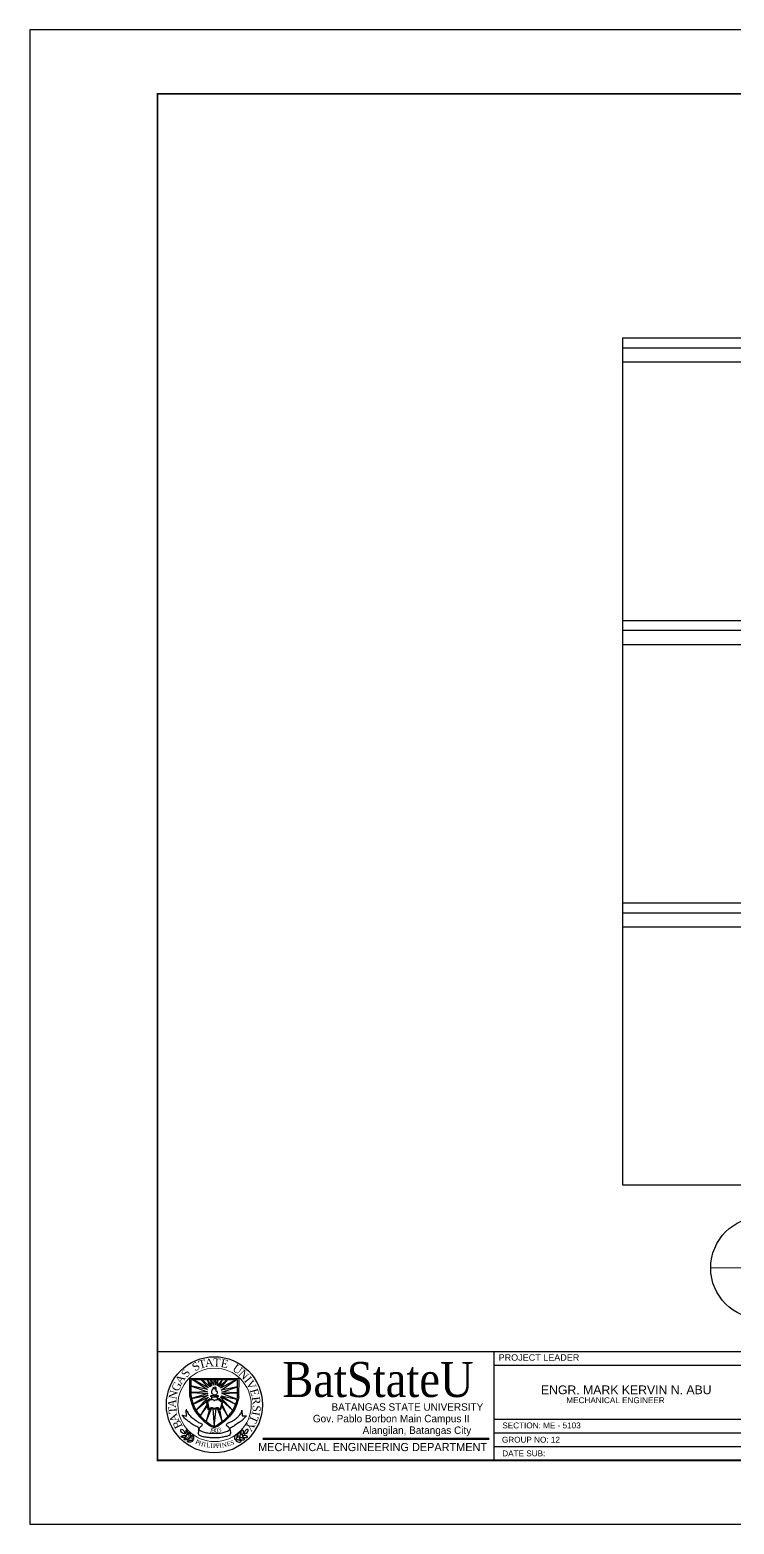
# Model space of a CAD drawing. Header units: millimetres. Extents: x 5 to 430, y 3 to 339.
# Drawn here: x 331.2 to 364.3, y 159.9 to 230.3 of the extents above; entities that cross this region are included whole.
import ezdxf
from ezdxf.enums import TextEntityAlignment as Align

# ---------------------------------------------------------------- set-up
doc = ezdxf.new("R2010")
doc.units = ezdxf.units.MM
doc.header["$MEASUREMENT"] = 0
doc.linetypes.add('ACAD_ISO05W100', pattern=[33, 24, -3, 0, -3, 0, -3])
for name, color, linetype in [('.1', 1, 'Continuous'), ('ahu line', 150, 'Continuous'), ('template', 7, 'Continuous')]:
    doc.layers.add(name, color=color, linetype=linetype)
doc.styles.add('arial', font='arial.ttf')
doc.styles.add('CGOTHIC', font='GOTHIC.TTF')
doc.styles.add('GARAMOND', font='GARA.TTF')
doc.styles.get("Standard").update_dxf_attribs({"font": 'arial.ttf'})

msp = doc.modelspace()

# ---------------------------------------------------------------- linework, layer by layer
at = {"layer": '.1', "color": 0}
msp.add_line((430.437, 230.334), (331.161, 230.334), dxfattribs=at)
at = {"color": 0, "linetype": 'ByBlock', "lineweight": 9}
msp.add_line((368.447, 172.01), (363.239, 172.01), dxfattribs=at)
msp.add_circle((365.637, 172.01), 2.398)
at = {"layer": 'ahu line', "color": 252}
for p, q in [((359.093, 175.903), (359.093, 215.82)), ((359.093, 215.354), (397.463, 215.354)), ((359.093, 214.689), (397.463, 214.689)), ((359.093, 202.049), (397.463, 202.049)), ((359.093, 201.383), (397.463, 201.383)), ((359.093, 188.743), (405.446, 188.743)), ((359.093, 188.078), (405.446, 188.078)), ((405.446, 175.903), (359.093, 175.903))]:
    msp.add_line(p, q, dxfattribs=at)
at = {"layer": 'ahu line', "color": 252, "linetype": 'ACAD_ISO05W100'}
for p, q in [((359.093, 215.82), (397.463, 215.82)), ((359.093, 202.514), (397.463, 202.514)), ((359.093, 189.209), (405.446, 189.209))]:
    msp.add_line(p, q, dxfattribs=at)
at = {"layer": 'template'}
for p, q in [((331.161, 230.334), (331.161, 159.938)), ((337.178, 168.067), (427.429, 168.067)), ((353.024, 168.068), (353.024, 162.946)), ((353.024, 168.067), (353.024, 162.946)), ((353.024, 167.427), (409.595, 167.427)), ((338.704, 166.811), (341.016, 166.806)), ((338.704, 165.944), (338.704, 166.811)), ((339.529, 166.275), (338.731, 166.448)), ((338.731, 166.448), (339.529, 166.172)), ((338.753, 166.748), (340.951, 166.748)), ((338.753, 165.979), (338.753, 166.748)), ((339.529, 166.172), (338.78, 166.139)), ((338.78, 166.139), (339.551, 166.085)), ((339.583, 166.351), (338.845, 166.748)), ((338.845, 166.748), (339.529, 166.275)), ((339.285, 166.748), (339.252, 166.714)), ((339.252, 166.714), (339.583, 166.351)), ((339.643, 166.405), (339.285, 166.748)), ((339.534, 166.748), (339.507, 166.748)), ((339.507, 166.748), (339.643, 166.405)), ((339.724, 166.443), (339.534, 166.748)), ((339.724, 166.748), (339.667, 166.73)), ((339.667, 166.73), (339.724, 166.443)), ((339.806, 166.486), (339.724, 166.748)), ((339.827, 166.748), (339.806, 166.486)), ((339.903, 166.748), (339.827, 166.748)), ((340.001, 166.748), (339.903, 166.492)), ((339.903, 166.492), (339.903, 166.748)), ((340.24, 166.748), (340.001, 166.454)), ((340.001, 166.454), (340.039, 166.748)), ((340.039, 166.748), (340.001, 166.748)), ((340.489, 166.748), (340.082, 166.399)), ((340.082, 166.399), (340.24, 166.748)), ((340.902, 166.748), (340.142, 166.345)), ((340.142, 166.345), (340.489, 166.748)), ((340.18, 166.242), (340.902, 166.748)), ((340.951, 166.41), (340.18, 166.242)), ((340.202, 166.161), (340.951, 166.41)), ((340.951, 166.128), (340.202, 166.161)), ((340.951, 165.972), (340.951, 166.748)), ((341, 165.944), (341.016, 166.806)), ((339.551, 166.085), (338.779, 165.85)), ((338.779, 165.85), (339.556, 166.02)), ((339.556, 166.02), (338.854, 165.589)), ((338.854, 165.589), (339.583, 165.922)), ((339.583, 165.922), (338.987, 165.313)), ((338.987, 165.313), (339.637, 165.857)), ((339.502, 165.553), (339.19, 165.038)), ((339.19, 165.038), (339.513, 165.472)), ((339.468, 165.715), (339.545, 165.36)), ((339.528, 165.708), (339.586, 165.377)), ((339.714, 165.93), (339.714, 165.829)), ((339.993, 165.918), (339.993, 165.817)), ((340.71, 165.301), (340.077, 165.873)), ((340.203, 165.679), (340.122, 165.371)), ((340.848, 165.583), (340.142, 165.922)), ((340.142, 165.922), (340.71, 165.301)), ((340.154, 165.354), (340.249, 165.718)), ((340.18, 165.987), (340.848, 165.583)), ((340.18, 165.987), (340.917, 165.819)), ((340.185, 165.505), (340.489, 165.011)), ((340.213, 166.085), (340.951, 166.128)), ((340.917, 165.819), (340.213, 166.085)), ((340.489, 165.011), (340.218, 165.575)), ((338.357, 165.065), (338.541, 165.027)), ((338.541, 165.027), (338.53, 165.303)), ((339.472, 164.774), (339.719, 165.391)), ((339.627, 165.337), (339.472, 164.774)), ((339.784, 165.374), (339.852, 164.537)), ((339.852, 164.537), (339.936, 165.38)), ((340.006, 165.374), (340.225, 164.769)), ((340.225, 164.769), (340.104, 165.342)), ((341.149, 165.305), (341.16, 165.035)), ((341.16, 165.035), (341.341, 165.041)), ((353.024, 164.877), (376.724, 164.877)), ((353.024, 164.233), (388.5, 164.233)), ((353.024, 163.59), (363.358, 163.59)), ((353.024, 163.59), (376.724, 163.59)), ((331.161, 159.938), (430.437, 159.938))]:
    msp.add_line(p, q, dxfattribs=at)
at = {"layer": 'template', "linetype": 'Continuous', "lineweight": 50}
msp.add_line((342.142, 163.955), (352.803, 163.955), dxfattribs=at)
at = {"layer": 'template', "linetype": 'Continuous', "const_width": 0.0853}
msp.add_lwpolyline([(337.178, 162.946), (427.429, 162.946), (427.429, 227.325), (337.178, 227.325)], close=True, dxfattribs=at)
at = {"layer": 'template'}
msp.add_circle((339.856, 165.561), 2.263, dxfattribs=at)
at = {"layer": 'template', "lineweight": 20}
for centre, radius in [((339.856, 165.561), 2.263), ((339.864, 165.554), 1.728)]:
    msp.add_circle(centre, radius, dxfattribs=at)
at = {"layer": 'template', "start_tangent": (-1, 0)}
msp.add_spline([(339.845, 166.019), (339.777, 166.056), (339.741, 166.113), (339.741, 166.175), (339.741, 166.223), (339.755, 166.249), (339.77, 166.297), (339.791, 166.292), (339.798, 166.34), (339.813, 166.376), (339.832, 166.349), (339.869, 166.316), (339.898, 166.316), (339.896, 166.354), (339.883, 166.389), (339.885, 166.401), (339.92, 166.371), (339.92, 166.343), (339.926, 166.317), (339.926, 166.288), (339.915, 166.244), (339.941, 166.203), (339.974, 166.204), (339.994, 166.151), (339.988, 166.108), (339.957, 166.049), (339.927, 166.024), (339.89, 166.017), (339.844, 166.017), (339.846, 166.017)], degree=3, dxfattribs=at)
at = {"layer": 'template'}
for points in [[(338.704, 165.944), (338.774, 165.644), (338.921, 165.307), (339.122, 165.025), (339.523, 164.662), (339.795, 164.505), (339.849, 164.489)], [(338.753, 165.979), (338.823, 165.678), (338.97, 165.342), (339.171, 165.06), (339.572, 164.697), (339.844, 164.539), (339.898, 164.523)], [(339.468, 165.715), (339.467, 165.754), (339.524, 165.762), (339.586, 165.786), (339.661, 165.823), (339.714, 165.829), (339.714, 165.852)], [(339.586, 165.377), (339.641, 165.377), (339.649, 165.4), (339.687, 165.421), (339.751, 165.435), (339.812, 165.406), (339.85, 165.4), (339.899, 165.403), (339.937, 165.421), (339.992, 165.426), (340.026, 165.424), (340.058, 165.4), (340.076, 165.386), (340.122, 165.371)], [(340.951, 165.979), (340.88, 165.678), (340.734, 165.342), (340.533, 165.06), (340.132, 164.697), (339.86, 164.539), (339.806, 164.523)], [(341, 165.944), (340.929, 165.644), (340.783, 165.307), (340.582, 165.025), (340.181, 164.662), (339.909, 164.505), (339.855, 164.489)], [(340.248, 165.713), (340.235, 165.757), (340.174, 165.742), (340.14, 165.76), (340.114, 165.791), (340.076, 165.815), (340.044, 165.838), (339.993, 165.838)], [(339.545, 165.36), (339.594, 165.324), (339.647, 165.337), (339.681, 165.374), (339.719, 165.391), (339.771, 165.391), (339.812, 165.382), (339.852, 165.362), (339.919, 165.376), (339.96, 165.388), (340.006, 165.374), (340.104, 165.342), (340.154, 165.354)], [(338.439, 164.197), (338.33, 164.236), (338.279, 164.313), (338.273, 164.39), (338.283, 164.403), (338.349, 164.396), (338.416, 164.336), (338.442, 164.278), (338.45, 164.223), (338.45, 164.195), (338.444, 164.195), (338.429, 164.21), (338.427, 164.21)], [(338.544, 164.085), (338.483, 164.039), (338.395, 164.02), (338.341, 164.022), (338.297, 164.049), (338.295, 164.066), (338.338, 164.093), (338.38, 164.109), (338.431, 164.117), (338.451, 164.123), (338.49, 164.112), (338.541, 164.084), (338.543, 164.078)], [(338.572, 164.122), (338.599, 164.194), (338.592, 164.283), (338.575, 164.335), (338.537, 164.37), (338.52, 164.366), (338.506, 164.318), (338.503, 164.273), (338.51, 164.222), (338.51, 164.201), (338.53, 164.166), (338.572, 164.125), (338.579, 164.125)], [(338.71, 164.003), (338.737, 164.075), (338.731, 164.165), (338.713, 164.217), (338.675, 164.251), (338.658, 164.247), (338.644, 164.199), (338.641, 164.155), (338.648, 164.103), (338.648, 164.082), (338.669, 164.048), (338.71, 164.007), (338.717, 164.007)], [(338.861, 163.896), (338.889, 163.968), (338.882, 164.058), (338.864, 164.109), (338.827, 164.144), (338.809, 164.14), (338.796, 164.092), (338.792, 164.047), (338.799, 163.996), (338.799, 163.975), (338.82, 163.941), (338.861, 163.899), (338.868, 163.899)], [(340.839, 163.913), (340.814, 163.986), (340.825, 164.075), (340.844, 164.126), (340.884, 164.159), (340.901, 164.154), (340.912, 164.106), (340.914, 164.061), (340.905, 164.01), (340.904, 163.989), (340.882, 163.956), (340.839, 163.916), (340.832, 163.916)], [(340.994, 164.013), (340.97, 164.087), (340.981, 164.176), (341, 164.227), (341.039, 164.259), (341.056, 164.255), (341.068, 164.207), (341.07, 164.162), (341.061, 164.11), (341.06, 164.09), (341.038, 164.056), (340.995, 164.017), (340.988, 164.017)], [(341.137, 164.126), (341.113, 164.199), (341.124, 164.289), (341.143, 164.339), (341.182, 164.372), (341.199, 164.368), (341.211, 164.319), (341.213, 164.274), (341.204, 164.223), (341.203, 164.203), (341.181, 164.169), (341.138, 164.129), (341.131, 164.13)], [(341.163, 164.089), (341.223, 164.039), (341.31, 164.017), (341.364, 164.017), (341.409, 164.042), (341.411, 164.059), (341.37, 164.088), (341.329, 164.105), (341.278, 164.115), (341.258, 164.122), (341.219, 164.113), (341.166, 164.087), (341.164, 164.081)], [(341.273, 164.195), (341.384, 164.23), (341.438, 164.305), (341.447, 164.381), (341.438, 164.395), (341.371, 164.391), (341.302, 164.334), (341.274, 164.276), (341.263, 164.222), (341.262, 164.194), (341.269, 164.194), (341.284, 164.208), (341.285, 164.208)], [(338.683, 163.967), (338.621, 163.92), (338.533, 163.902), (338.479, 163.904), (338.435, 163.93), (338.434, 163.948), (338.476, 163.975), (338.518, 163.99), (338.569, 163.998), (338.589, 164.004), (338.628, 163.994), (338.679, 163.966), (338.681, 163.959)], [(338.834, 163.86), (338.772, 163.813), (338.684, 163.794), (338.63, 163.796), (338.586, 163.823), (338.585, 163.841), (338.627, 163.867), (338.669, 163.883), (338.721, 163.891), (338.74, 163.897), (338.779, 163.887), (338.83, 163.859), (338.832, 163.852)], [(340.865, 163.875), (340.924, 163.826), (341.011, 163.804), (341.066, 163.803), (341.11, 163.828), (341.113, 163.846), (341.071, 163.874), (341.03, 163.892), (340.979, 163.902), (340.959, 163.908), (340.92, 163.9), (340.868, 163.874), (340.866, 163.867)], [(341.02, 163.976), (341.08, 163.927), (341.167, 163.904), (341.221, 163.904), (341.266, 163.929), (341.268, 163.946), (341.227, 163.975), (341.186, 163.993), (341.135, 164.003), (341.115, 164.009), (341.076, 164.001), (341.023, 163.975), (341.021, 163.968)]]:
    msp.add_spline(points, degree=3, dxfattribs=at)
for points, end_tangent in [([(339.528, 165.708), (339.603, 165.748), (339.655, 165.795), (339.707, 165.809), (339.76, 165.815), (339.812, 165.795), (339.832, 165.768), (339.852, 165.754), (339.881, 165.78), (339.948, 165.795), (340.012, 165.806), (340.082, 165.774), (340.128, 165.728), (340.186, 165.708), (340.203, 165.716), (340.203, 165.679)], (0, -1)), ([(339.7, 165.999), (339.788, 165.995), (339.879, 165.991), (339.94, 165.992), (339.994, 165.998), (340.024, 165.996), (340.026, 165.967), (340.026, 165.943), (340.015, 165.921), (339.989, 165.918), (339.939, 165.913), (339.851, 165.913), (339.747, 165.911), (339.72, 165.926), (339.69, 165.945), (339.699, 166.001), (339.699, 166.007)], (-1, 0))]:
    msp.add_spline(points, degree=3, dxfattribs=dict(at, end_tangent=end_tangent))
for points, knots in [([(341.341, 165.041), (341.345, 165.041), (341.369, 165.036), (341.231, 164.907), (341.147, 164.796), (340.975, 164.701), (340.816, 164.594), (340.699, 164.5), (340.574, 164.459), (340.6, 164.329), (340.631, 164.225), (340.557, 164.097), (340.405, 164.069), (340.208, 164.017), (339.965, 163.999), (339.727, 163.993), (339.516, 164.025), (339.33, 164.045), (339.195, 164.093), (339.122, 164.148), (339.096, 164.198), (339.117, 164.286), (339.136, 164.374), (339.106, 164.525), (338.891, 164.57), (338.727, 164.709), (338.574, 164.827), (338.443, 164.916), (338.399, 165.003), (338.328, 165.071), (338.355, 165.067), (338.385, 165.06)], [1.525096, 1.525096, 1.525096, 1.525096, 1.532073, 1.584612, 1.633558, 1.698069, 1.768711, 1.823631, 1.856154, 1.874433, 1.942755, 1.959564, 2.013837, 2.081716, 2.168665, 2.253261, 2.318126, 2.380396, 2.439479, 2.4572, 2.470092, 2.492272, 2.543518, 2.560297, 2.639259, 2.721631, 2.780104, 2.832648, 2.871086, 2.885372, 2.911145, 2.911145, 2.911145, 2.911145]), ([(338.547, 165.332), (338.496, 165.332), (338.619, 165.169), (338.676, 165.056), (338.832, 164.917), (339.007, 164.815), (339.121, 164.699), (339.304, 164.67), (339.261, 164.577), (339.213, 164.527), (339.15, 164.489), (339.101, 164.391), (339.255, 164.303), (339.432, 164.252), (339.65, 164.214), (339.83, 164.217), (340.041, 164.213), (340.275, 164.241), (340.47, 164.32), (340.577, 164.383), (340.577, 164.452), (340.52, 164.493), (340.483, 164.544), (340.417, 164.579), (340.437, 164.647), (340.498, 164.719), (340.635, 164.741), (340.779, 164.843), (340.915, 164.937), (341.017, 165.04), (341.08, 165.134), (341.136, 165.204), (341.149, 165.293), (341.149, 165.305)], [0, 0, 0, 0, 0.050157, 0.09733, 0.169415, 0.238469, 0.297382, 0.34519, 0.361609, 0.384753, 0.415402, 0.43521, 0.480082, 0.549086, 0.637593, 0.692397, 0.728181, 0.847546, 0.920378, 0.94488, 0.959291, 0.979722, 1.010309, 1.023969, 1.046254, 1.066064, 1.119081, 1.173808, 1.241086, 1.282544, 1.318293, 1.350594, 1.379885, 1.379885, 1.379885, 1.379885]), ([(338.53, 165.326), (338.535, 165.331), (338.543, 165.335), (338.556, 165.334), (338.558, 165.334)], [3.04846765, 3.04846765, 3.04846765, 3.04846765, 3.05886904, 3.06079098, 3.06079098, 3.06079098, 3.06079098]), ([(339.825, 164.869), (339.837, 164.867), (339.858, 164.864), (339.873, 164.865), (339.885, 164.869)], [0, 0, 0, 0, 0.01145534, 0.02007474, 0.02007474, 0.02007474, 0.02007474]), ([(339.825, 164.848), (339.837, 164.846), (339.858, 164.843), (339.873, 164.845), (339.885, 164.848)], [0, 0, 0, 0, 0.01145534, 0.02007474, 0.02007474, 0.02007474, 0.02007474]), ([(339.831, 164.8), (339.841, 164.801), (339.858, 164.804), (339.871, 164.803), (339.878, 164.801)], [0.00178548, 0.00178548, 0.00178548, 0.00178548, 0.01145534, 0.01823656, 0.01823656, 0.01823656, 0.01823656]), ([(339.832, 164.779), (339.842, 164.781), (339.857, 164.783), (339.87, 164.782), (339.876, 164.781)], [0.00231179, 0.00231179, 0.00231179, 0.00231179, 0.01145534, 0.0176246, 0.0176246, 0.0176246, 0.0176246])]:
    msp.add_open_spline(points, degree=3, knots=knots, dxfattribs=at)

# ---------------------------------------------------------------- texts
at = {"layer": 'template', "width": 1}
for s, height, style, p in [('BatStateU', 1.6503, 'GARAMOND', (347.562, 165.927)), ('BATANGAS STATE UNIVERSITY', 0.35128, 'CGOTHIC', (348.948, 165.281)), ('Gov. Pablo Borbon Main Campus II', 0.35128, 'CGOTHIC', (348.189, 164.735)), ('Alangilan, Batangas City', 0.35128, 'CGOTHIC', (349.397, 164.186))]:
    msp.add_text(s, height=height, dxfattribs=dict(at, style=style)).set_placement(p, align=Align.CENTER)
at = {"layer": 'template', "style": 'arial'}
for s, height, p in [('PROJECT LEADER', 0.30409, (353.248, 167.635)), ('ENGR. MARK KERVIN N. ABU', 0.41257, (355.242, 166.058)), ('MECHANICAL ENGINEER', 0.27505, (356.439, 165.637)), ('SECTION: ME - 5103', 0.27505, (353.422, 164.45)), ('GROUP NO: 12', 0.27505, (353.404, 163.776)), ('DATE SUB:', 0.275, (353.419, 163.133))]:
    msp.add_text(s, height=height, dxfattribs=at).set_placement(p)
at = {"layer": 'template', "attachment_point": 1}
for s, insert, char_height, width, rotation in [('{\\fTimes New Roman|b0|i0|c0|p18;S}', (338.751, 167.441), 0.37713, 29.67394, 33.23179), ('{\\fTimes New Roman|b0|i0|c0|p18;T}', (339.067, 167.617), 0.37713, 29.67394, 14.44799), ('{\\fTimes New Roman|b0|i0|c0|p18;A}', (339.39, 167.714), 0.37713, 29.67394, 5.71852), ('{\\fTimes New Roman|b0|i0|c0|p18;T}', (339.806, 167.749), 0.37713, 0.3193, 356.81503), ('{\\fTimes New Roman|b0|i0|c0|p18;E}', (340.202, 167.72), 0.37713, 29.67394, 348.69045), ('{\\fTimes New Roman|b0|i0|c0|p18;A}', (337.977, 166.699), 0.37713, 29.67394, 56.11039), ('{\\fTimes New Roman|b0|i0|c0|p18;S}', (338.252, 167.026), 0.37713, 29.67394, 56.11039), ('{\\fTimes New Roman|b0|i0|c0|p18;U}', (340.894, 167.512), 0.37713, 29.67394, 323.50126), ('{\\fTimes New Roman|b0|i0|c0|p18;N}', (341.231, 167.255), 0.37713, 29.67394, 314.13564), ('{\\fTimes New Roman|b0|i0|c0|p18;I}', (341.531, 166.94), 0.37713, 29.67394, 308.6454), ('{\\fTimes New Roman|b0|i0|c0|p18;N}', (337.689, 165.874), 0.37713, 29.67394, 77.56161), ('{\\fTimes New Roman|b0|i0|c0|p18;G}', (337.812, 166.312), 0.37713, 29.67394, 65.93474), ('{\\fTimes New Roman|b0|i0|c0|p18;V}', (341.663, 166.771), 0.37713, 29.67394, 298.20017), ('{\\fTimes New Roman|b0|i0|c0|p18;E}', (341.887, 166.36), 0.37713, 29.67394, 285.47868), ('{\\fTimes New Roman|b0|i0|c0|p18;A}', (337.658, 165.439), 0.37713, 29.67394, 85.53705), ('{\\fTimes New Roman|b0|i0|c0|p18;T}', (337.709, 165.118), 0.37713, 29.67394, 94.26652), ('{\\fTimes New Roman|b0|i0|c0|p18;R}', (341.995, 165.968), 0.37713, 29.67394, 276.19955), ('{\\fTimes New Roman|b0|i0|c0|p18;S}', (342.043, 165.526), 0.37713, 29.67394, 266.05857), ('{\\fTimes New Roman|b0|i0|c0|p18;A}', (337.843, 164.686), 0.37713, 29.67394, 110.36673), ('{\\fTimes New Roman|b0|i0|c0|p18;B}', (338.024, 164.38), 0.37713, 29.67394, 115.18408), ('{\\fTimes New Roman|b0|i0|c0|p18;T}', (341.954, 164.956), 0.37713, 29.67394, 245.97799), ('{\\fTimes New Roman|b0|i0|c0|p18;I}', (342.001, 165.2), 0.37713, 29.67394, 259.8108), ('{\\fTimes New Roman|b0|i0|c0|p18;1}', (339.641, 164.485), 0.21119, 29.67394, 350.69674), ('{\\fTimes New Roman|b0|i0|c0|p18;9}', (339.723, 164.463), 0.21119, 29.67394, 359.89652), ('{\\fTimes New Roman|b0|i0|c0|p18;0}', (339.88, 164.459), 0.21119, 29.67394, 359.89652), ('{\\fTimes New Roman|b0|i0|c0|p18;3}', (339.994, 164.461), 0.21119, 29.67394, 14.57269), ('{\\fTimes New Roman|b0|i0|c0|p18;Y}', (341.803, 164.604), 0.37713, 29.67394, 237.49398), ('{\\fTimes New Roman|b0|i0|c0|p18;P}', (339.02, 163.941), 0.21119, 29.67394, 333.24497), ('{\\fTimes New Roman|b0|i0|c0|p18;P}', (339.026, 163.941), 0.21119, 29.67394, 333.24497), ('{\\fTimes New Roman|b0|i0|c0|p18;H}', (339.152, 163.866), 0.21119, 29.67394, 342.36893), ('{\\fTimes New Roman|b0|i0|c0|p18;I}', (339.367, 163.796), 0.21119, 29.67394, 350.74463), ('{\\fTimes New Roman|b0|i0|c0|p18;L}', (339.497, 163.777), 0.21119, 29.67394, 350.69674), ('{\\fTimes New Roman|b0|i0|c0|p18;I}', (339.673, 163.744), 0.21119, 29.67394, 357.83253), ('{\\fTimes New Roman|b0|i0|c0|p18;P}', (339.779, 163.734), 0.21119, 29.67394, 359.89652), ('{\\fTimes New Roman|b0|i0|c0|p18;P}', (339.913, 163.727), 0.21119, 29.67394, 7.51618), ('{\\fTimes New Roman|b0|i0|c0|p18;I}', (340.074, 163.735), 0.21119, 29.67394, 9.03911), ('{\\fTimes New Roman|b0|i0|c0|p18;N}', (340.183, 163.745), 0.21119, 29.67394, 12.92447), ('{\\fTimes New Roman|b0|i0|c0|p18;E}', (340.406, 163.801), 0.21119, 29.67394, 14.57269), ('{\\fTimes New Roman|b0|i0|c0|p18;S}', (340.585, 163.852), 0.21119, 29.67394, 14.57269)]:
    msp.add_mtext(s, dxfattribs=dict(at, insert=insert, char_height=char_height, width=width, rotation=rotation))
at = {"layer": 'template', "linetype": 'Continuous', "lineweight": 0, "insert": (341.917, 163.761), "char_height": 0.38403, "width": 12.18966, "attachment_point": 1}
msp.add_mtext('{\\fCentury Gothic|b0|i0|c0|p34;\\C7;MECHANICAL ENGINEERING DEPARTMENT}', dxfattribs=at)

doc.saveas('drawing.dxf')
